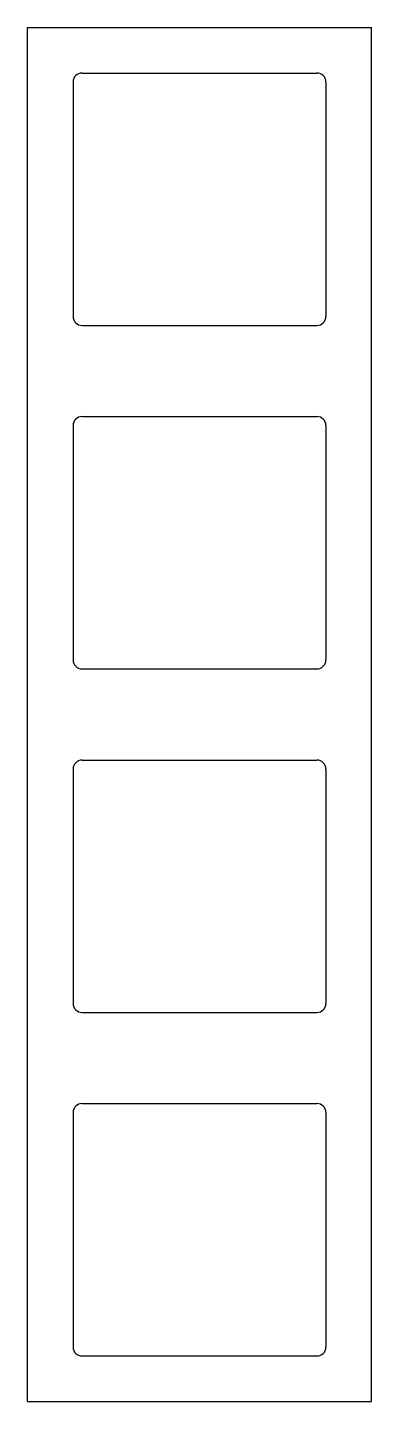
# Model space of a CAD drawing. Header units: millimetres. Extents: x 19.1 to 38.1, y -76.2 to 0.
import ezdxf

# ---------------------------------------------------------------- set-up
doc = ezdxf.new("R2010")
doc.units = ezdxf.units.MM

msp = doc.modelspace()

# ---------------------------------------------------------------- linework, layer by layer
for p, q in [((19.05, 0), (38.1, 0)), ((19.05, -76.2), (19.05, 0)), ((38.1, -76.2), (38.1, 0)), ((21.575, -3.025), (21.575, -16.025)), ((22.075, -2.525), (35.075, -2.525)), ((35.575, -3.025), (35.575, -16.025)), ((22.075, -16.525), (35.075, -16.525)), ((21.575, -22.075), (21.575, -35.075)), ((22.075, -21.575), (35.075, -21.575)), ((35.575, -22.075), (35.575, -35.075)), ((22.075, -35.575), (35.075, -35.575)), ((21.575, -41.125), (21.575, -54.125)), ((22.075, -40.625), (35.075, -40.625)), ((35.575, -41.125), (35.575, -54.125)), ((22.075, -54.625), (35.075, -54.625)), ((21.575, -60.175), (21.575, -73.175)), ((22.075, -59.675), (35.075, -59.675)), ((35.575, -60.175), (35.575, -73.175)), ((22.075, -73.675), (35.075, -73.675)), ((19.05, -76.2), (38.1, -76.2))]:
    msp.add_line(p, q)
for centre, start, end in [((22.075, -3.025), 90, 180), ((35.075, -3.025), 0, 90), ((22.075, -16.025), 180, 270), ((35.075, -16.025), 270, 0), ((22.075, -22.075), 90, 180), ((35.075, -22.075), 0, 90), ((22.075, -35.075), 180, 270), ((35.075, -35.075), 270, 0), ((22.075, -41.125), 90, 180), ((35.075, -41.125), 0, 90), ((22.075, -54.125), 180, 270), ((35.075, -54.125), 270, 0), ((22.075, -60.175), 90, 180), ((35.075, -60.175), 0, 90), ((22.075, -73.175), 180, 270), ((35.075, -73.175), 270, 0)]:
    msp.add_arc(centre, 0.5, start, end)

doc.saveas('drawing.dxf')
